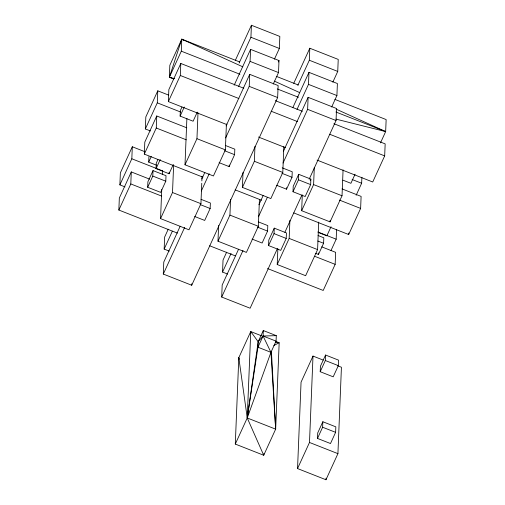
<?xml version="1.0" encoding="UTF-8"?>
<svg xmlns="http://www.w3.org/2000/svg" width="505" height="505" viewBox="0 0 505 505"><rect width="100%" height="100%" fill="white"/><g stroke="black" fill="none" stroke-linecap="round" stroke-linejoin="round"><path stroke-width="0.76" d="M177.444 233.102L118.852 210.048L119.338 198.029L131.287 171.927L149.6 179.13M125 186.9L119.874 184.88L120.36 172.868L132.31 146.766L144.765 151.664M118.852 210.048L130.801 183.94L131.287 171.927M119.874 184.88L131.824 158.778L132.31 146.766M202.915 177.167L144.316 154.113L144.802 142.094L156.752 115.992L186.787 127.809M150.465 130.965L145.339 128.945L145.825 116.933L157.775 90.831L168.765 95.148M147.675 187.267L147.896 181.775L153.021 170.589L166.012 175.702L165.791 181.194L160.666 192.38L147.675 187.267L152.794 176.081L153.021 170.589M156.638 165.23L148.697 162.105L148.918 156.613M144.316 154.113L156.266 128.005L156.752 115.992M145.339 128.945L157.289 102.843L157.775 90.831M173.221 164.649L169.061 173.739L156.064 168.626L156.291 163.134L157.888 159.637M201.76 183.277L200.933 203.698L188.984 229.8L160.558 218.621L161.739 189.558M162.345 174.635L162.509 170.709M226.96 124.64L168.361 101.581L168.853 89.568L180.803 63.466L243.795 88.249M169.257 251.099L164.157 249.091L164.643 237.079L168.253 229.194M226.101 125.928L249.716 74.349L278.141 85.534L277.649 97.547L191.717 285.243L163.298 274.064L163.784 262.044L180.184 226.227M169.061 173.739L169.125 172.167M160.558 218.621L172.508 192.519L173.625 165.028M168.361 101.581L180.317 75.479L180.803 63.466M173.745 79.007L169.352 77.278L181.301 51.175L181.787 39.163L239.654 61.932M197.272 112.123L193.106 121.213L180.115 116.099L180.342 110.608L181.939 107.111M226.423 123.959L225.369 149.871L213.419 175.98L185 164.794L186.882 118.454M185 164.794L196.95 138.692L198.004 112.773M191.717 285.243L191.78 283.741M201.855 180.923L202.05 176.207M194.659 216.487L204.695 220.432L210.156 208.502L210.377 203.004L201.066 199.342M259.437 199.589L258.352 226.291L246.402 252.399L217.983 241.213L218.621 225.508M227.654 274.076L222.553 272.069L223.04 260.056L226.65 252.172M277.34 248.763L250.114 308.22L221.695 297.041L222.181 285.028L238.581 249.205M219.101 162.66L229.131 166.606L229.194 165.04M217.983 241.213L229.933 215.111L230.57 199.399M229.131 166.606L234.598 154.675L234.819 149.183L225.501 145.516M283.842 146.551L282.794 172.47L270.838 198.572L242.419 187.387L243.025 172.464M239.118 63.056L250.928 37.263L251.414 25.25L279.833 36.436L279.347 48.448L274.43 59.192M238.612 86.469L250.089 61.395L250.581 49.376L279 60.562L278.514 72.575L273.262 84.038M225.615 137.947L249.23 86.368L249.716 74.349M275.528 341.323L279.17 342.756L275.661 429.149L263.711 455.251L235.292 444.072L238.802 357.679L250.751 331.577L261.685 335.875M242.419 187.387L254.368 161.284L254.975 146.362M263.926 453.692L263.711 455.251L247.242 417.97L270.945 352.326L276.071 341.14L276.292 335.648L263.301 330.535L258.175 341.721L257.954 347.213L247.242 417.97L235.292 444.072M263.301 330.535L263.073 336.027L257.954 347.213L270.945 352.326L275.661 429.149L247.242 417.97L238.802 357.679L239.187 359.2M252.083 239.08L262.114 243.025L267.574 231.094L267.801 225.602L258.484 221.935M268.565 245.569L268.793 240.071L274.253 228.14L286.436 232.931L286.209 238.423L280.748 250.36L268.565 245.569L274.032 233.632L274.253 228.14M318.705 222.112L317.588 249.603L305.639 275.705L277.22 264.519L277.857 248.814M276.519 185.253L286.55 189.198L286.613 187.633M277.22 264.519L289.169 238.417L289.902 220.357M286.55 189.198L292.016 177.268L292.237 171.776L282.207 167.83M293.007 191.742L293.228 186.25L298.695 174.313L310.872 179.111L310.651 184.603L305.184 196.533L293.007 191.742L298.468 179.805L298.695 174.313M343.078 169.857L342.03 195.776L330.074 221.878L301.655 210.699L302.293 194.987M297.843 85.32L309.325 60.24L309.811 48.227L338.23 59.413L337.744 71.426L332.827 82.17M297.009 109.446L308.486 84.373L308.978 72.354L337.397 83.54L336.911 95.552L331.659 107.016M283.027 163.071L307.627 109.345L308.113 97.326L336.538 108.512L336.046 120.525L309.155 179.269M337.782 365.822L341.43 367.255L337.921 453.648L325.965 479.75L297.546 468.564L301.056 382.171L313.005 356.069L323.206 360.084M301.655 210.699L313.605 184.59L314.306 167.313M297.546 468.564L309.496 442.462L313.005 356.069M315.587 253.34L318.472 254.476L318.535 252.904M318.472 254.476L323.591 243.284L323.819 237.792L318.043 235.519M317.5 438.422L317.721 432.93L322.846 421.744L335.838 426.851L335.617 432.343L330.491 443.535L317.5 438.422L322.619 427.236L322.846 421.744M320.208 371.712L320.435 366.22L325.555 355.028L338.546 360.141L338.325 365.633L333.199 376.825L320.208 371.712L325.334 360.526L325.555 355.028M330.074 221.878L330.137 220.306M325.965 479.75L326.028 478.178M267.543 268.553L323.213 290.457L335.162 264.355L335.648 252.342L321.729 246.863M331.015 250.48L336.185 239.187L336.583 229.428M293.74 212.908L348.677 234.522L348.734 233.02M348.677 234.522L360.627 208.42L361.113 196.407L342.068 188.908M356.158 195.246L361.649 183.252L361.889 177.249M317.058 160.091L372.722 181.996L384.677 155.893L385.163 143.874L333.887 123.7M380.492 142.877L385.662 131.584L386.148 119.571L334.878 99.397M258.175 341.721L247.242 417.97L250.751 331.577L258.175 341.721L263.073 336.027L276.292 335.648M148.697 162.105L151.26 156.512M156.064 168.626L160.23 159.536M180.115 116.099L184.275 107.01M235.343 60.354L251.414 25.25M234.181 85.2L250.581 49.376M164.157 249.091L172.357 231.183M201.83 178.947L204.784 172.495M163.298 274.064L184.615 227.496M201.343 190.959L209.215 173.764M278.343 61.995L279 60.562M293.74 83.331L309.811 48.227M292.906 107.458L308.978 72.354M222.553 272.069L231.082 253.441M258.913 204.79L263.181 195.473M283.513 151.058L308.113 97.326M221.695 297.041L243.012 250.474M258.427 216.803L267.284 197.461M284.883 232.287L301.933 195.031M310.228 180.512L310.872 179.111M331.027 226.739L326.861 235.829L318.2 232.42M355.072 174.212L350.912 183.302L342.971 180.178M273.836 345.477L279.17 342.756L275.282 342.567M171.662 77.738L169.352 77.278L169.838 65.265L181.787 39.163L242.81 66.824M174.698 78.622L169.352 77.278L181.787 39.163L184.546 40.684M335.976 119.111L385.662 131.584L336.128 109.13M250.928 37.263L279.347 48.448M309.325 60.24L337.744 71.426M250.089 61.395L278.514 72.575M308.486 84.373L336.911 95.552M276.279 76.337L298.253 84.985M181.301 51.175L239.9 74.235M277.258 88.93L298.499 97.288M335.857 111.99L385.662 131.584M249.23 86.368L277.649 97.547M307.627 109.345L336.046 120.525M275.294 100.646L302.394 111.308M180.317 75.479L238.916 98.538M271.141 111.22L297.508 121.591M329.74 134.273L384.677 155.893M258.459 137.032L285.559 147.7M157.289 102.843L180.727 112.066M352.124 179.509L361.649 183.252M196.95 138.692L225.369 149.871M254.368 161.284L282.794 172.47M313.605 184.59L342.03 195.776M224.561 150.73L234.598 154.675M281.986 173.322L292.016 177.268M298.468 179.805L310.651 184.603M156.266 128.005L186.294 139.822M339.385 200.062L360.627 208.42M235.141 189.848L261.508 200.226M131.824 158.778L162.585 170.879M317.872 231.984L336.185 239.187M152.794 176.081L165.791 181.194M317.822 241.011L323.591 243.284M172.508 192.519L200.933 203.698M229.933 215.111L258.352 226.291M289.169 238.417L317.588 249.603M200.125 204.55L210.156 208.502M257.544 227.149L267.574 231.094M274.032 233.632L286.209 238.423M130.801 183.94L161.562 196.047M314.653 256.281L335.162 264.355M209.676 245.784L235.311 255.871M276.071 341.14L263.073 336.027L270.945 352.326M325.334 360.526L338.325 365.633M322.619 427.236L335.617 432.343M309.496 442.462L337.921 453.648M274.392 81.141L299.522 92.535M271.425 351.537L275.661 429.149"/></g></svg>
